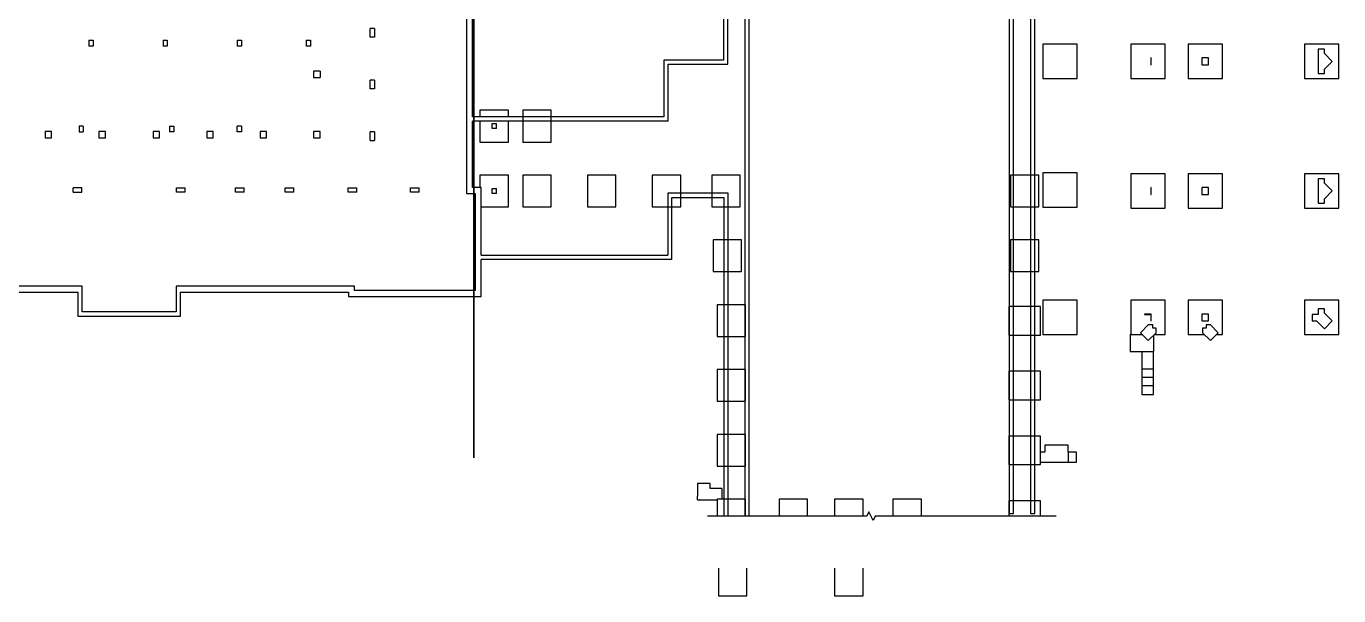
# Model space of a CAD drawing. Header units: inches. Extents: x 3516 to 15434, y -1454 to 5991.
# Drawn here: x 10942 to 14628, y -1454 to 145 of the extents above; entities that cross this region are included whole.
import ezdxf

# ---------------------------------------------------------------- set-up
doc = ezdxf.new("R2010")
doc.units = ezdxf.units.IN
doc.header["$LTSCALE"] = 0.25
doc.header["$MEASUREMENT"] = 0
doc.layers.add('BACKGROUND', color=8, linetype='Continuous')

msp = doc.modelspace()

# ---------------------------------------------------------------- linework, layer by layer
at = {"lineweight": 0, "const_width": 4}
msp.add_lwpolyline([(12199.2, 1484.3), (12199.2, -1066.9)], dxfattribs=at)
at = {"layer": 'BACKGROUND'}
for p, q in [((13715.2, -1222.9), (13715.2, 1937.1)), ((13703.2, 1889.1), (13703.2, -1222.9)), ((13762.7, 1901.1), (13762.7, -1222.9)), ((13775.2, -1222.9), (13775.2, 1889.1)), ((12972.7, -1229.9), (12972.7, 1368.1)), ((12960.7, 1356.1), (12960.7, -1229.9)), ((12900.7, 1296.1), (12900.7, 50.6)), ((12912.7, 38.6), (12912.7, 1308.1)), ((12178.7, 417.6), (12178.7, -324.4)), ((12195.7, -108.9), (12195.7, 417.6)), ((11920.2, 138.9), (11908.2, 138.9)), ((11908.2, 114.9), (11908.2, 138.9)), ((11920.2, 114.9), (11908.2, 114.9)), ((11920.2, 138.9), (11920.2, 114.9)), ((11118.2, 105.9), (11118.2, 89.9)), ((11118.2, 105.9), (11130.2, 105.9)), ((11130.2, 89.9), (11118.2, 89.9)), ((11130.2, 105.9), (11130.2, 89.9)), ((11326.2, 105.9), (11326.2, 89.9)), ((11326.2, 105.9), (11338.2, 105.9)), ((11338.2, 89.9), (11326.2, 89.9)), ((11338.2, 105.9), (11338.2, 89.9)), ((11534.2, 105.9), (11534.2, 89.9)), ((11534.2, 105.9), (11546.2, 105.9)), ((11546.2, 89.9), (11534.2, 89.9)), ((11546.2, 105.9), (11546.2, 89.9)), ((11728.2, 105.9), (11728.2, 89.9)), ((11728.2, 105.9), (11740.2, 105.9)), ((11740.2, 89.9), (11728.2, 89.9)), ((11740.2, 105.9), (11740.2, 89.9)), ((13893.6, 94.9), (13797.6, 94.9)), ((13797.6, 94.9), (13797.6, -1.1)), ((13893.6, -1.1), (13893.6, 94.9)), ((14140.5, 94.9), (14044.5, 94.9)), ((14044.5, 94.9), (14044.5, -1.1)), ((14140.5, -1.1), (14140.5, 94.9)), ((14301.5, 94.9), (14205.5, 94.9)), ((14205.5, 94.9), (14205.5, -1.1)), ((14301.5, -1.1), (14301.5, 94.9)), ((14628.5, 94.9), (14532.5, 94.9)), ((14532.5, 94.9), (14532.5, -1.1)), ((14570.2, 80.9), (14570.2, 12.9)), ((14588.2, 80.9), (14570.2, 80.9)), ((14588.2, 68.9), (14588.2, 80.9)), ((14628.5, -1.1), (14628.5, 94.9)), ((12900.7, 50.6), (12733.2, 50.6)), ((12733.2, 50.6), (12733.2, -108.9)), ((12745.2, 38.6), (12912.7, 38.6)), ((12745.2, -120.9), (12745.2, 38.6)), ((14100.7, 56.4), (14100.7, 37.4)), ((14102, 56.4), (14100.7, 56.4)), ((14100.7, 37.4), (14102, 37.4)), ((14102, 37.4), (14102, 56.4)), ((14263, 56.4), (14244, 56.4)), ((14244, 56.4), (14244, 37.4)), ((14244, 37.4), (14263, 37.4)), ((14263, 37.4), (14263, 56.4)), ((14610.2, 46.9), (14588.2, 68.9)), ((14588.2, 24.9), (14610.2, 46.9)), ((11767.2, 19.7), (11749.2, 19.7)), ((11749.2, 19.7), (11749.2, 1.7)), ((11749.2, 1.7), (11767.2, 1.7)), ((11767.2, 19.7), (11767.2, 1.7)), ((14570.2, 12.9), (14588.2, 12.9)), ((14588.2, 12.9), (14588.2, 24.9)), ((11920.2, -6.1), (11908.2, -6.1)), ((11908.2, -30.1), (11908.2, -6.1)), ((11920.2, -30.1), (11908.2, -30.1)), ((11920.2, -6.1), (11920.2, -30.1)), ((13797.6, -1.1), (13893.6, -1.1)), ((14044.5, -1.1), (14140.5, -1.1)), ((14205.5, -1.1), (14301.5, -1.1)), ((14532.5, -1.1), (14628.5, -1.1)), ((12733.2, -108.9), (12195.7, -108.9)), ((12296.4, -90.6), (12216.4, -90.6)), ((12216.4, -90.6), (12216.4, -108.9)), ((12296.4, -108.9), (12296.4, -90.6)), ((12416.4, -90.6), (12336.4, -90.6)), ((12336.4, -90.6), (12336.4, -179.6)), ((12416.4, -179.6), (12416.4, -90.6)), ((11102.2, -135.1), (11090.2, -135.1)), ((11090.2, -135.1), (11090.2, -151.1)), ((11102.2, -135.1), (11102.2, -151.1)), ((11344.2, -135.1), (11344.2, -151.1)), ((11344.2, -135.1), (11356.2, -135.1)), ((11356.2, -135.1), (11356.2, -151.1)), ((11546.2, -135.1), (11534.2, -135.1)), ((11534.2, -151.1), (11534.2, -135.1)), ((11546.2, -135.1), (11546.2, -151.1)), ((12745.2, -120.9), (12195.7, -120.9)), ((12195.7, -307.4), (12195.7, -120.9)), ((12216.4, -120.9), (12216.4, -179.6)), ((12250.4, -142.1), (12250.4, -128.1)), ((12250.4, -128.1), (12262.4, -128.1)), ((12262.4, -142.1), (12250.4, -142.1)), ((12262.4, -142.1), (12262.4, -128.1)), ((12296.4, -179.6), (12296.4, -120.9)), ((11013.2, -150.3), (10995.2, -150.3)), ((10995.2, -150.3), (10995.2, -168.3)), ((10995.2, -168.3), (11013.2, -168.3)), ((11013.2, -168.3), (11013.2, -150.3)), ((11090.2, -151.1), (11102.2, -151.1)), ((11164.2, -150.3), (11146.2, -150.3)), ((11146.2, -150.3), (11146.2, -168.3)), ((11146.2, -168.3), (11164.2, -168.3)), ((11164.2, -168.3), (11164.2, -150.3)), ((11316.2, -150.3), (11298.2, -150.3)), ((11298.2, -150.3), (11298.2, -168.3)), ((11298.2, -168.3), (11316.2, -168.3)), ((11316.2, -168.3), (11316.2, -150.3)), ((11356.2, -151.1), (11344.2, -151.1)), ((11467.2, -150.3), (11449.2, -150.3)), ((11449.2, -150.3), (11449.2, -168.3)), ((11449.2, -168.3), (11467.2, -168.3)), ((11467.2, -168.3), (11467.2, -150.3)), ((11546.2, -151.1), (11534.2, -151.1)), ((11617.2, -150.3), (11599.2, -150.3)), ((11599.2, -150.3), (11599.2, -168.3)), ((11599.2, -168.3), (11617.2, -168.3)), ((11617.2, -168.3), (11617.2, -150.3)), ((11767.2, -150.3), (11749.2, -150.3)), ((11749.2, -150.3), (11749.2, -168.3)), ((11749.2, -168.3), (11767.2, -168.3)), ((11767.2, -168.3), (11767.2, -150.3)), ((11920.2, -151.1), (11908.2, -151.1)), ((11908.2, -175.1), (11908.2, -151.1)), ((11908.2, -175.1), (11920.2, -175.1)), ((11920.2, -151.1), (11920.2, -175.1)), ((12216.4, -179.6), (12296.4, -179.6)), ((12336.4, -179.6), (12416.4, -179.6)), ((12296.4, -272.6), (12216.4, -272.6)), ((12216.4, -272.6), (12216.4, -307.4)), ((12296.4, -361.6), (12296.4, -272.6)), ((12416.4, -272.6), (12336.4, -272.6)), ((12336.4, -272.6), (12336.4, -361.6)), ((12416.4, -361.6), (12416.4, -272.6)), ((12598.4, -272.6), (12518.4, -272.6)), ((12518.4, -272.6), (12518.4, -361.6)), ((12598.4, -361.6), (12598.4, -272.6)), ((12780.4, -272.6), (12700.4, -272.6)), ((12700.4, -272.6), (12700.4, -361.6)), ((12780.4, -361.6), (12780.4, -272.6)), ((12947.4, -272.6), (12867.4, -272.6)), ((12867.4, -272.6), (12867.4, -361.6)), ((12947.4, -361.6), (12947.4, -272.6)), ((13786.4, -272.6), (13706.4, -272.6)), ((13706.4, -272.6), (13706.4, -361.6)), ((13786.4, -361.6), (13786.4, -272.6)), ((13893.6, -266.4), (13797.6, -266.4)), ((13797.6, -266.4), (13797.6, -362.4)), ((13893.6, -362.4), (13893.6, -266.4)), ((14140.5, -269.1), (14044.5, -269.1)), ((14044.5, -269.1), (14044.5, -365.1)), ((14140.5, -365.1), (14140.5, -269.1)), ((14301.9, -269.1), (14205.9, -269.1)), ((14205.9, -269.1), (14205.9, -365.1)), ((14301.9, -365.1), (14301.9, -269.1)), ((14628.5, -269.1), (14532.5, -269.1)), ((14532.5, -269.1), (14532.5, -365.1)), ((14570.2, -283.1), (14570.2, -351.1)), ((14588.2, -283.1), (14570.2, -283.1)), ((14588.2, -295.1), (14588.2, -283.1)), ((14628.5, -365.1), (14628.5, -269.1)), ((11074.2, -320.1), (11074.2, -308.1)), ((11098.2, -308.1), (11074.2, -308.1)), ((11074.2, -320.1), (11098.2, -320.1)), ((11098.2, -320.1), (11098.2, -308.1)), ((11364.2, -320.1), (11364.2, -308.1)), ((11364.2, -308.1), (11388.2, -308.1)), ((11388.2, -320.1), (11364.2, -320.1)), ((11388.2, -320.1), (11388.2, -308.1)), ((11530.2, -320.1), (11530.2, -308.1)), ((11530.2, -308.1), (11554.2, -308.1)), ((11554.2, -320.1), (11530.2, -320.1)), ((11554.2, -320.1), (11554.2, -308.1)), ((11669.2, -320.1), (11669.2, -308.1)), ((11669.2, -308.1), (11693.2, -308.1)), ((11693.2, -320.1), (11669.2, -320.1)), ((11693.2, -320.1), (11693.2, -308.1)), ((11846.2, -320.1), (11846.2, -308.1)), ((11846.2, -308.1), (11870.2, -308.1)), ((11870.2, -320.1), (11846.2, -320.1)), ((11870.2, -320.1), (11870.2, -308.1)), ((12021.7, -320.1), (12021.7, -308.1)), ((12021.7, -308.1), (12045.7, -308.1)), ((12045.7, -320.1), (12021.7, -320.1)), ((12045.7, -320.1), (12045.7, -308.1)), ((12178.7, -324.4), (12203.2, -324.4)), ((12220.2, -307.4), (12195.7, -307.4)), ((12203.2, -324.4), (12203.2, -596.4)), ((12220.2, -497.4), (12220.2, -307.4)), ((12250.4, -324.1), (12250.4, -310.1)), ((12250.4, -310.1), (12262.4, -310.1)), ((12262.4, -324.1), (12250.4, -324.1)), ((12262.4, -324.1), (12262.4, -310.1)), ((12743.7, -323.4), (12743.7, -497.4)), ((12913.2, -323.4), (12743.7, -323.4)), ((12913.2, -1229.9), (12913.2, -323.4)), ((14102, -307.6), (14100.7, -307.6)), ((14100.7, -307.6), (14100.7, -326.6)), ((14100.7, -326.6), (14102, -326.6)), ((14102, -326.6), (14102, -307.6)), ((14263, -307.6), (14244, -307.6)), ((14244, -307.6), (14244, -326.6)), ((14244, -326.6), (14263, -326.6)), ((14263, -326.6), (14263, -307.6)), ((14610.2, -317.1), (14588.2, -295.1)), ((14588.2, -339.1), (14610.2, -317.1)), ((12220.2, -361.6), (12296.4, -361.6)), ((12336.4, -361.6), (12416.4, -361.6)), ((12518.4, -361.6), (12598.4, -361.6)), ((12700.4, -361.6), (12780.4, -361.6)), ((12755.7, -509.4), (12755.7, -335.4)), ((12755.7, -335.4), (12901.2, -335.4)), ((12867.4, -361.6), (12947.4, -361.6)), ((12901.2, -335.4), (12901.2, -1229.9)), ((13706.4, -361.6), (13786.4, -361.6)), ((13797.6, -362.4), (13893.6, -362.4)), ((14044.5, -365.1), (14140.5, -365.1)), ((14205.9, -365.1), (14301.9, -365.1)), ((14532.5, -365.1), (14628.5, -365.1)), ((14570.2, -351.1), (14588.2, -351.1)), ((14588.2, -351.1), (14588.2, -339.1)), ((12951.2, -454.6), (12871.2, -454.6)), ((12871.2, -454.6), (12871.2, -543.6)), ((12951.2, -543.6), (12951.2, -454.6)), ((13786.4, -454.6), (13706.4, -454.6)), ((13706.4, -454.6), (13706.4, -543.6)), ((13786.4, -543.6), (13786.4, -454.6)), ((12220.2, -497.4), (12743.7, -497.4)), ((12220.2, -613.4), (12220.2, -509.4)), ((12755.7, -509.4), (12220.2, -509.4)), ((12871.2, -543.6), (12951.2, -543.6)), ((13706.4, -543.6), (13786.4, -543.6)), ((11099.2, -584.4), (10598.2, -584.4)), ((11099.2, -656.4), (11099.2, -584.4)), ((11363.2, -584.4), (11363.2, -656.4)), ((11864.2, -584.4), (11363.2, -584.4)), ((11864.2, -596.4), (11864.2, -584.4)), ((10615.2, -601.4), (11087.2, -601.4)), ((11087.2, -601.4), (11087.2, -668.4)), ((11375.2, -668.4), (11375.2, -601.4)), ((11375.2, -601.4), (11847.2, -601.4)), ((11847.2, -601.4), (11847.2, -613.4)), ((11847.2, -613.4), (12220.2, -613.4)), ((12203.2, -596.4), (11864.2, -596.4)), ((13893.6, -624.1), (13797.6, -624.1)), ((13797.6, -624.1), (13797.6, -720.1)), ((13893.6, -720.1), (13893.6, -624.1)), ((14140.5, -624.1), (14044.5, -624.1)), ((14044.5, -624.1), (14044.5, -720.1)), ((14140.5, -720.1), (14140.5, -624.1)), ((14301.5, -624.1), (14205.5, -624.1)), ((14205.5, -624.1), (14205.5, -720.1)), ((14301.5, -720.1), (14301.5, -624.1)), ((14628.5, -624.1), (14532.5, -624.1)), ((14532.5, -624.1), (14532.5, -720.1)), ((14628.5, -720.1), (14628.5, -624.1)), ((11363.2, -656.4), (11099.2, -656.4)), ((12962.4, -636.6), (12882.4, -636.6)), ((12882.4, -636.6), (12882.4, -725.6)), ((12962.4, -725.6), (12962.4, -636.6)), ((13790.9, -641.6), (13701.9, -641.6)), ((13701.9, -641.6), (13701.9, -721.6)), ((13790.9, -721.6), (13790.9, -641.6)), ((14102, -662.6), (14083, -662.6)), ((14083, -662.6), (14083, -663.6)), ((14102, -681.6), (14102, -662.6)), ((14263, -662.6), (14244, -662.6)), ((14244, -662.6), (14244, -681.6)), ((14263, -681.6), (14263, -662.6)), ((14588.2, -648.1), (14570.2, -648.1)), ((14570.2, -648.1), (14570.2, -664.1)), ((14588.2, -660.1), (14588.2, -648.1)), ((14610.2, -682.1), (14588.2, -660.1)), ((11087.2, -668.4), (11375.2, -668.4)), ((14093.2, -693.2), (14071.2, -715.2)), ((14083, -663.6), (14100.7, -663.6)), ((14106.2, -693.2), (14093.2, -693.2)), ((14100.7, -663.6), (14100.7, -681.6)), ((14100.7, -681.6), (14102, -681.6)), ((14106.2, -702.2), (14106.2, -693.2)), ((14244, -681.6), (14263, -681.6)), ((14268.2, -693.2), (14255.9, -693.2)), ((14255.9, -693.2), (14255.9, -702.2)), ((14290.2, -715.2), (14268.2, -693.2)), ((14570.2, -664.1), (14554.2, -664.1)), ((14554.2, -664.1), (14554.2, -682.1)), ((14554.2, -682.1), (14566.2, -682.1)), ((14566.2, -682.1), (14588.2, -704.1)), ((14588.2, -704.1), (14610.2, -682.1)), ((12882.4, -725.6), (12962.4, -725.6)), ((13701.9, -721.6), (13790.9, -721.6)), ((13797.6, -720.1), (13893.6, -720.1)), ((14044.5, -720.1), (14042.7, -720.1)), ((14042.7, -720.1), (14042.7, -768.1)), ((14044.5, -720.1), (14076.1, -720.1)), ((14071.2, -715.2), (14093.2, -737.2)), ((14093.2, -737.2), (14115.2, -715.2)), ((14115.2, -702.2), (14106.2, -702.2)), ((14108.7, -768.1), (14108.7, -721.8)), ((14110.3, -720.1), (14140.5, -720.1)), ((14115.2, -715.2), (14115.2, -702.2)), ((14205.5, -720.1), (14251.1, -720.1)), ((14255.9, -702.2), (14246.2, -702.2)), ((14246.2, -702.2), (14246.2, -715.2)), ((14246.2, -715.2), (14268.2, -737.2)), ((14268.2, -737.2), (14290.2, -715.2)), ((14285.3, -720.1), (14301.5, -720.1)), ((14532.5, -720.1), (14628.5, -720.1)), ((14042.7, -768.1), (14075.8, -768.1)), ((14075.8, -768.1), (14107.8, -768.1)), ((14075.8, -768.1), (14075.8, -792.1)), ((14107.8, -768.1), (14108.7, -768.1)), ((14107.8, -792.1), (14107.8, -768.1)), ((14075.8, -792.1), (14075.8, -816.1)), ((14107.8, -816.1), (14107.8, -792.1)), ((12962.4, -818.6), (12882.4, -818.6)), ((12882.4, -818.6), (12882.4, -907.6)), ((12962.4, -907.6), (12962.4, -818.6)), ((13790.9, -823.1), (13701.9, -823.1)), ((13701.9, -823.1), (13701.9, -903.1)), ((13790.9, -903.1), (13790.9, -823.1)), ((14075.8, -816.1), (14107.8, -816.1)), ((14075.8, -816.1), (14075.8, -840.1)), ((14075.8, -840.1), (14107.8, -840.1)), ((14075.8, -840.1), (14075.8, -864.1)), ((14107.8, -840.1), (14107.8, -816.1)), ((14107.8, -864.1), (14107.8, -840.1)), ((14107.8, -864.1), (14075.8, -864.1)), ((14075.8, -864.1), (14075.8, -888.1)), ((14107.8, -888.1), (14107.8, -864.1)), ((12882.4, -907.6), (12962.4, -907.6)), ((13701.9, -903.1), (13790.9, -903.1)), ((14075.8, -888.1), (14107.8, -888.1)), ((12962.4, -1000.6), (12882.4, -1000.6)), ((12882.4, -1000.6), (12882.4, -1089.6)), ((12962.4, -1089.6), (12962.4, -1000.6)), ((13790.9, -1005.1), (13701.9, -1005.1)), ((13701.9, -1005.1), (13701.9, -1085.1)), ((13790.9, -1085.1), (13790.9, -1005.1)), ((13868.7, -1030.5), (13802.7, -1030.5)), ((13802.7, -1030.5), (13802.7, -1050.7)), ((13868.7, -1050.7), (13868.7, -1030.5)), ((13802.7, -1050.7), (13790.9, -1050.7)), ((13868.7, -1050.7), (13868.7, -1078.7)), ((13892.3, -1050.7), (13868.7, -1050.7)), ((13892.3, -1078.7), (13892.3, -1050.7)), ((12882.4, -1089.6), (12962.4, -1089.6)), ((13701.9, -1085.1), (13790.9, -1085.1)), ((13790.9, -1078.7), (13822.7, -1078.7)), ((13822.7, -1078.7), (13848.7, -1078.7)), ((13848.7, -1078.7), (13868.7, -1078.7)), ((13868.7, -1078.7), (13892.3, -1078.7)), ((12863.1, -1138.2), (12827.1, -1138.2)), ((12827.1, -1138.2), (12827.1, -1174.2)), ((12863.1, -1152.6), (12863.1, -1138.2)), ((12827.1, -1184.6), (12827.1, -1174.2)), ((12895.8, -1152.6), (12863.1, -1152.6)), ((12895.8, -1152.6), (12895.8, -1182.6)), ((12827.1, -1184.6), (12852.2, -1184.6)), ((12852.2, -1184.6), (12882.4, -1184.6)), ((12962.4, -1182.6), (12882.4, -1182.6)), ((12882.4, -1182.6), (12882.4, -1229.9)), ((12962.4, -1229.9), (12962.4, -1182.6)), ((13136.7, -1182.6), (13056.7, -1182.6)), ((13056.7, -1182.6), (13056.7, -1229.9)), ((13136.7, -1229.9), (13136.7, -1182.6)), ((13292.4, -1182.6), (13212.4, -1182.6)), ((13212.4, -1182.6), (13212.4, -1229.9)), ((13292.4, -1229.9), (13292.4, -1182.6)), ((13456.4, -1182.6), (13376.4, -1182.6)), ((13376.4, -1182.6), (13376.4, -1229.9)), ((13456.4, -1229.9), (13456.4, -1182.6)), ((13790.9, -1187.1), (13701.9, -1187.1)), ((13701.9, -1187.1), (13701.9, -1229.9)), ((13790.9, -1229.9), (13790.9, -1187.1)), ((13302.7, -1229.9), (12855.1, -1229.9)), ((13308.7, -1217.9), (13302.7, -1229.9)), ((13320.7, -1241.9), (13308.7, -1217.9)), ((13326.7, -1229.9), (13320.7, -1241.9)), ((13834.7, -1229.9), (13326.7, -1229.9)), ((13703.2, -1222.9), (13715.2, -1222.9)), ((13762.7, -1222.9), (13775.2, -1222.9)), ((12886.2, -1376.6), (12886.2, -1453.6)), ((12966.2, -1453.6), (12966.2, -1376.6)), ((13212.4, -1376.6), (13212.4, -1453.6)), ((13292.4, -1453.6), (13292.4, -1376.6)), ((12886.2, -1453.6), (12966.2, -1453.6)), ((13212.4, -1453.6), (13292.4, -1453.6))]:
    msp.add_line(p, q, dxfattribs=at)

doc.saveas('drawing.dxf')
